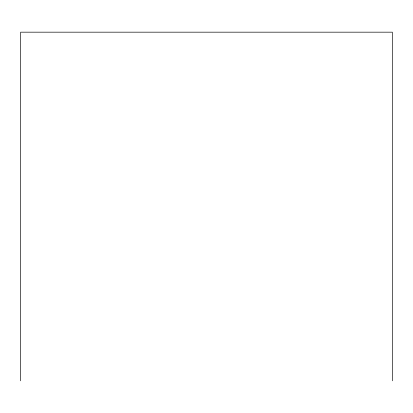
<?xml version="1.0" encoding="UTF-8"?>
<svg xmlns="http://www.w3.org/2000/svg" width="413" height="413" viewBox="0 0 413 413"><rect width="100%" height="100%" fill="white"/><g stroke="black" fill="none" stroke-linecap="round" stroke-linejoin="round"><path stroke-width="0.62" d="M392.35 380.827L392.35 32.173L20.65 32.173L20.65 380.827"/></g></svg>
